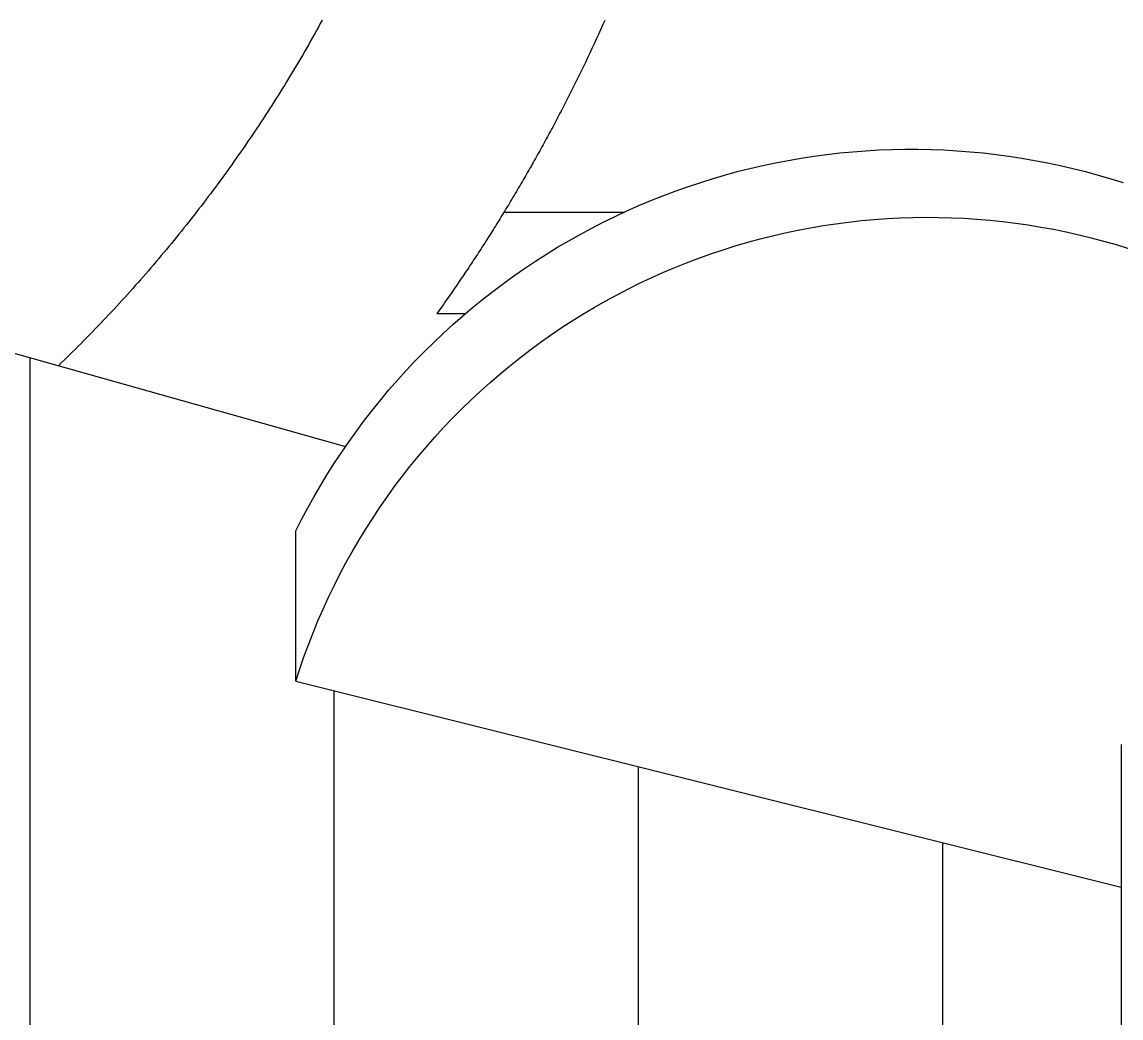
# Model space of a CAD drawing. Header units: millimetres. Extents: x 340 to 1003762, y 22 to 362022.
# Drawn here: x 421.3885 to 421.5021, y 89.8412 to 89.9442 of the extents above; entities that cross this region are included whole.
import ezdxf
from ezdxf.xclip import XClip

# ---------------------------------------------------------------- set-up
doc = ezdxf.new("R2010")
doc.units = ezdxf.units.MM
doc.header["$XCLIPFRAME"] = 0
for name, color, linetype in [('LSBB_P_002 - PLANTA 1° NIVEL SALA DE VENTAS$0$A-Equipamiento acero inox', 8, 'Continuous'), ('LSBB_P_002 - PLANTA 1° NIVEL SALA DE VENTAS$0$A-TRAS-EQPM', 8, 'Continuous'), ('XREF', 7, 'Continuous')]:
    doc.layers.add(name, color=color, linetype=linetype)

# ---------------------------------------------------------------- blocks, each defined once
blk = doc.blocks.new('LSBB_P_002 - PLANTA 1° NIVEL SALA DE VENTAS$0$laminadora')
at = {"layer": 'LSBB_P_002 - PLANTA 1° NIVEL SALA DE VENTAS$0$A-TRAS-EQPM'}
for p, q in [((-175661.607, 30462.827), (-175661.586, 30462.778)), ((-175658.688, 30462.83), (-175658.668, 30462.794)), ((-175661.586, 30462.778), (-175661.564, 30462.73)), ((-175661.564, 30462.73), (-175661.542, 30462.682)), ((-175643.37, 30462.806), (-175658.928, 30458.422)), ((-175658.668, 30462.794), (-175658.649, 30462.758)), ((-175658.649, 30462.758), (-175658.629, 30462.722)), ((-175658.629, 30462.722), (-175658.609, 30462.686)), ((-175661.542, 30462.682), (-175661.52, 30462.633)), ((-175661.52, 30462.633), (-175661.498, 30462.585)), ((-175661.498, 30462.585), (-175661.476, 30462.537)), ((-175658.609, 30462.686), (-175658.588, 30462.651)), ((-175658.588, 30462.651), (-175658.568, 30462.615)), ((-175658.568, 30462.615), (-175658.548, 30462.579)), ((-175661.476, 30462.537), (-175661.453, 30462.489)), ((-175661.453, 30462.489), (-175661.431, 30462.441)), ((-175658.548, 30462.579), (-175658.528, 30462.544)), ((-175658.528, 30462.544), (-175658.507, 30462.508)), ((-175658.507, 30462.508), (-175658.486, 30462.473)), ((-175658.486, 30462.473), (-175658.466, 30462.437)), ((-175661.431, 30462.441), (-175661.408, 30462.393)), ((-175661.408, 30462.393), (-175661.385, 30462.345)), ((-175658.466, 30462.437), (-175658.445, 30462.402)), ((-175658.445, 30462.402), (-175658.424, 30462.367)), ((-175658.424, 30462.367), (-175658.403, 30462.331)), ((-175661.385, 30462.345), (-175661.375, 30462.324)), ((-175661.375, 30462.324), (-175661.364, 30462.303)), ((-175661.364, 30462.303), (-175661.354, 30462.282)), ((-175661.354, 30462.282), (-175661.344, 30462.262)), ((-175661.344, 30462.262), (-175661.334, 30462.241)), ((-175658.403, 30462.331), (-175658.382, 30462.296)), ((-175658.382, 30462.296), (-175658.361, 30462.261)), ((-175658.361, 30462.261), (-175658.339, 30462.226)), ((-175661.334, 30462.241), (-175661.324, 30462.22)), ((-175661.324, 30462.22), (-175661.313, 30462.199)), ((-175661.313, 30462.199), (-175661.303, 30462.179)), ((-175661.303, 30462.179), (-175661.293, 30462.158)), ((-175661.293, 30462.158), (-175661.282, 30462.137)), ((-175661.282, 30462.137), (-175661.272, 30462.116)), ((-175658.339, 30462.226), (-175658.318, 30462.191)), ((-175658.318, 30462.191), (-175658.297, 30462.156)), ((-175658.297, 30462.156), (-175658.275, 30462.121)), ((-175661.272, 30462.116), (-175661.262, 30462.096)), ((-175661.262, 30462.096), (-175661.251, 30462.075)), ((-175661.251, 30462.075), (-175661.241, 30462.054)), ((-175661.241, 30462.054), (-175661.23, 30462.034)), ((-175661.23, 30462.034), (-175661.22, 30462.013)), ((-175658.275, 30462.121), (-175658.253, 30462.086)), ((-175658.253, 30462.086), (-175658.232, 30462.052)), ((-175658.232, 30462.052), (-175658.21, 30462.017)), ((-175658.21, 30462.017), (-175658.188, 30461.982)), ((-175661.22, 30462.013), (-175661.209, 30461.992)), ((-175661.209, 30461.992), (-175661.199, 30461.972)), ((-175661.199, 30461.972), (-175661.188, 30461.951)), ((-175661.188, 30461.951), (-175661.177, 30461.93)), ((-175661.177, 30461.93), (-175661.167, 30461.91)), ((-175661.167, 30461.91), (-175661.156, 30461.889)), ((-175658.188, 30461.982), (-175658.166, 30461.948)), ((-175658.166, 30461.948), (-175658.144, 30461.913)), ((-175658.144, 30461.913), (-175658.121, 30461.879)), ((-175661.156, 30461.889), (-175661.145, 30461.869)), ((-175661.145, 30461.869), (-175661.135, 30461.848)), ((-175661.135, 30461.848), (-175661.124, 30461.828)), ((-175661.124, 30461.828), (-175661.113, 30461.807)), ((-175661.113, 30461.807), (-175661.102, 30461.787)), ((-175658.121, 30461.879), (-175658.099, 30461.844)), ((-175658.099, 30461.844), (-175658.077, 30461.81)), ((-175658.077, 30461.81), (-175658.054, 30461.776)), ((-175661.102, 30461.787), (-175661.091, 30461.766)), ((-175661.091, 30461.766), (-175661.08, 30461.746)), ((-175661.08, 30461.746), (-175661.07, 30461.725)), ((-175661.07, 30461.725), (-175661.059, 30461.705)), ((-175661.059, 30461.705), (-175661.048, 30461.684)), ((-175661.048, 30461.684), (-175661.037, 30461.664)), ((-175658.054, 30461.776), (-175658.031, 30461.742)), ((-175658.031, 30461.742), (-175658.009, 30461.708)), ((-175658.009, 30461.708), (-175657.986, 30461.673)), ((-175657.986, 30461.673), (-175657.963, 30461.639)), ((-175661.037, 30461.664), (-175661.026, 30461.644)), ((-175661.026, 30461.644), (-175661.015, 30461.623)), ((-175661.015, 30461.623), (-175661.004, 30461.603)), ((-175661.004, 30461.603), (-175660.992, 30461.583)), ((-175660.992, 30461.583), (-175660.981, 30461.562)), ((-175660.981, 30461.562), (-175660.97, 30461.542)), ((-175657.963, 30461.639), (-175657.94, 30461.606)), ((-175657.94, 30461.606), (-175657.917, 30461.572)), ((-175657.917, 30461.572), (-175657.894, 30461.538)), ((-175665.518, 30461.457), (-175665.652, 30461.442)), ((-175665.383, 30461.47), (-175665.518, 30461.457)), ((-175665.249, 30461.48), (-175665.383, 30461.47)), ((-175665.114, 30461.488), (-175665.249, 30461.48)), ((-175664.98, 30461.493), (-175665.114, 30461.488)), ((-175664.845, 30461.496), (-175664.98, 30461.493)), ((-175664.71, 30461.496), (-175664.845, 30461.496)), ((-175664.575, 30461.493), (-175664.71, 30461.496)), ((-175664.441, 30461.488), (-175664.575, 30461.493)), ((-175664.306, 30461.48), (-175664.441, 30461.488)), ((-175664.172, 30461.47), (-175664.306, 30461.48)), ((-175664.037, 30461.457), (-175664.172, 30461.47)), ((-175663.904, 30461.442), (-175664.037, 30461.457)), ((-175660.97, 30461.542), (-175660.959, 30461.522)), ((-175660.959, 30461.522), (-175660.948, 30461.501)), ((-175660.948, 30461.501), (-175660.937, 30461.481)), ((-175660.937, 30461.481), (-175660.925, 30461.461)), ((-175660.925, 30461.461), (-175660.914, 30461.441)), ((-175657.894, 30461.538), (-175657.87, 30461.504)), ((-175657.87, 30461.504), (-175657.847, 30461.47)), ((-175657.847, 30461.47), (-175657.823, 30461.437)), ((-175666.184, 30461.356), (-175666.315, 30461.328)), ((-175666.051, 30461.381), (-175666.184, 30461.356)), ((-175665.918, 30461.404), (-175666.051, 30461.381)), ((-175665.785, 30461.424), (-175665.918, 30461.404)), ((-175665.652, 30461.442), (-175665.785, 30461.424)), ((-175663.77, 30461.424), (-175663.904, 30461.442)), ((-175663.637, 30461.404), (-175663.77, 30461.424)), ((-175663.504, 30461.381), (-175663.637, 30461.404)), ((-175663.371, 30461.355), (-175663.504, 30461.381)), ((-175663.24, 30461.327), (-175663.371, 30461.355)), ((-175660.914, 30461.441), (-175660.903, 30461.42)), ((-175660.903, 30461.42), (-175660.891, 30461.4)), ((-175660.891, 30461.4), (-175660.88, 30461.38)), ((-175660.88, 30461.38), (-175660.869, 30461.36)), ((-175660.869, 30461.36), (-175660.857, 30461.34)), ((-175660.857, 30461.34), (-175660.846, 30461.319)), ((-175657.823, 30461.437), (-175657.8, 30461.403)), ((-175657.8, 30461.403), (-175657.776, 30461.37)), ((-175657.776, 30461.37), (-175657.753, 30461.336)), ((-175657.753, 30461.336), (-175657.729, 30461.303)), ((-175666.708, 30461.229), (-175666.837, 30461.191)), ((-175666.578, 30461.264), (-175666.708, 30461.229)), ((-175666.447, 30461.297), (-175666.578, 30461.264)), ((-175666.315, 30461.328), (-175666.447, 30461.297)), ((-175663.108, 30461.297), (-175663.24, 30461.327)), ((-175662.978, 30461.264), (-175663.108, 30461.297)), ((-175662.847, 30461.228), (-175662.978, 30461.264)), ((-175662.718, 30461.191), (-175662.847, 30461.228)), ((-175660.846, 30461.319), (-175660.834, 30461.299)), ((-175660.834, 30461.299), (-175660.823, 30461.279)), ((-175660.823, 30461.279), (-175660.811, 30461.259)), ((-175660.811, 30461.259), (-175660.8, 30461.239)), ((-175660.8, 30461.239), (-175660.788, 30461.219)), ((-175660.788, 30461.219), (-175660.777, 30461.199)), ((-175657.729, 30461.303), (-175657.705, 30461.27)), ((-175657.705, 30461.27), (-175657.681, 30461.236)), ((-175657.681, 30461.236), (-175657.657, 30461.203)), ((-175666.837, 30461.191), (-175666.966, 30461.151)), ((-175662.589, 30461.15), (-175662.718, 30461.191)), ((-175662.462, 30461.107), (-175662.589, 30461.15)), ((-175662.335, 30461.062), (-175662.462, 30461.107)), ((-175660.777, 30461.199), (-175660.765, 30461.179)), ((-175660.765, 30461.179), (-175660.753, 30461.159)), ((-175660.753, 30461.159), (-175660.742, 30461.139)), ((-175660.742, 30461.139), (-175660.73, 30461.119)), ((-175660.73, 30461.119), (-175660.718, 30461.099)), ((-175657.657, 30461.203), (-175657.632, 30461.17)), ((-175657.632, 30461.17), (-175657.608, 30461.137)), ((-175657.608, 30461.137), (-175657.584, 30461.104)), ((-175662.208, 30461.015), (-175662.335, 30461.062)), ((-175662.083, 30460.965), (-175662.208, 30461.015)), ((-175660.718, 30461.099), (-175660.707, 30461.079)), ((-175660.707, 30461.079), (-175660.695, 30461.059)), ((-175660.695, 30461.059), (-175660.683, 30461.039)), ((-175660.683, 30461.039), (-175660.671, 30461.019)), ((-175660.671, 30461.019), (-175660.659, 30460.999)), ((-175660.659, 30460.999), (-175660.647, 30460.979)), ((-175657.584, 30461.104), (-175657.559, 30461.071)), ((-175657.559, 30461.071), (-175657.535, 30461.038)), ((-175657.535, 30461.038), (-175657.51, 30461.006)), ((-175657.51, 30461.006), (-175657.485, 30460.973)), ((-175661.959, 30460.913), (-175662.083, 30460.965)), ((-175661.836, 30460.858), (-175661.959, 30460.913)), ((-175660.647, 30460.979), (-175660.635, 30460.959)), ((-175660.635, 30460.959), (-175660.623, 30460.939)), ((-175660.623, 30460.939), (-175660.612, 30460.919)), ((-175660.612, 30460.919), (-175660.6, 30460.9)), ((-175660.6, 30460.9), (-175660.587, 30460.88)), ((-175660.587, 30460.88), (-175660.575, 30460.86)), ((-175657.485, 30460.973), (-175657.46, 30460.94)), ((-175657.46, 30460.94), (-175657.435, 30460.908)), ((-175657.435, 30460.908), (-175657.41, 30460.875)), ((-175665.455, 30460.773), (-175665.588, 30460.762)), ((-175665.323, 30460.782), (-175665.455, 30460.773)), ((-175665.19, 30460.788), (-175665.323, 30460.782)), ((-175665.057, 30460.791), (-175665.19, 30460.788)), ((-175664.924, 30460.792), (-175665.057, 30460.791)), ((-175664.791, 30460.791), (-175664.924, 30460.792)), ((-175664.658, 30460.786), (-175664.791, 30460.791)), ((-175664.525, 30460.779), (-175664.658, 30460.786)), ((-175664.392, 30460.77), (-175664.525, 30460.779)), ((-175664.26, 30460.758), (-175664.392, 30460.77)), ((-175661.714, 30460.801), (-175661.836, 30460.858)), ((-175660.567, 30460.847), (-175661.811, 30460.847)), ((-175661.593, 30460.742), (-175661.714, 30460.801)), ((-175660.575, 30460.86), (-175660.563, 30460.84)), ((-175660.563, 30460.84), (-175660.551, 30460.821)), ((-175660.551, 30460.821), (-175660.539, 30460.801)), ((-175660.539, 30460.801), (-175660.527, 30460.781)), ((-175660.527, 30460.781), (-175660.515, 30460.761)), ((-175657.41, 30460.875), (-175657.385, 30460.843)), ((-175657.385, 30460.843), (-175657.36, 30460.81)), ((-175657.36, 30460.81), (-175657.335, 30460.778)), ((-175657.335, 30460.778), (-175657.309, 30460.746)), ((-175666.246, 30460.668), (-175666.377, 30460.641)), ((-175666.115, 30460.692), (-175666.246, 30460.668)), ((-175665.984, 30460.713), (-175666.115, 30460.692)), ((-175665.852, 30460.732), (-175665.984, 30460.713)), ((-175665.72, 30460.748), (-175665.852, 30460.732)), ((-175665.588, 30460.762), (-175665.72, 30460.748)), ((-175664.127, 30460.743), (-175664.26, 30460.758)), ((-175663.995, 30460.726), (-175664.127, 30460.743)), ((-175663.864, 30460.706), (-175663.995, 30460.726)), ((-175663.733, 30460.684), (-175663.864, 30460.706)), ((-175663.602, 30460.659), (-175663.733, 30460.684)), ((-175663.472, 30460.632), (-175663.602, 30460.659)), ((-175661.473, 30460.68), (-175661.593, 30460.742)), ((-175661.354, 30460.616), (-175661.473, 30460.68)), ((-175660.515, 30460.761), (-175660.503, 30460.742)), ((-175660.503, 30460.742), (-175660.49, 30460.722)), ((-175660.49, 30460.722), (-175660.478, 30460.702)), ((-175660.478, 30460.702), (-175660.466, 30460.683)), ((-175660.466, 30460.683), (-175660.454, 30460.663)), ((-175660.454, 30460.663), (-175660.441, 30460.643)), ((-175657.309, 30460.746), (-175657.284, 30460.714)), ((-175657.284, 30460.714), (-175657.258, 30460.682)), ((-175657.258, 30460.682), (-175657.233, 30460.65)), ((-175666.764, 30460.547), (-175666.892, 30460.51)), ((-175666.636, 30460.581), (-175666.764, 30460.547)), ((-175666.507, 30460.612), (-175666.636, 30460.581)), ((-175666.377, 30460.641), (-175666.507, 30460.612)), ((-175663.342, 30460.602), (-175663.472, 30460.632)), ((-175663.213, 30460.569), (-175663.342, 30460.602)), ((-175663.085, 30460.534), (-175663.213, 30460.569)), ((-175661.236, 30460.55), (-175661.354, 30460.616)), ((-175661.12, 30460.482), (-175661.236, 30460.55)), ((-175660.441, 30460.643), (-175660.429, 30460.624)), ((-175660.429, 30460.624), (-175660.416, 30460.604)), ((-175660.416, 30460.604), (-175660.404, 30460.585)), ((-175660.404, 30460.585), (-175660.392, 30460.565)), ((-175660.392, 30460.565), (-175660.379, 30460.546)), ((-175660.379, 30460.546), (-175660.367, 30460.526)), ((-175657.233, 30460.65), (-175657.207, 30460.618)), ((-175657.207, 30460.618), (-175657.181, 30460.586)), ((-175657.181, 30460.586), (-175657.155, 30460.554)), ((-175657.155, 30460.554), (-175657.129, 30460.522)), ((-175666.892, 30460.51), (-175667.02, 30460.471)), ((-175662.957, 30460.497), (-175663.085, 30460.534)), ((-175662.83, 30460.457), (-175662.957, 30460.497)), ((-175662.704, 30460.415), (-175662.83, 30460.457)), ((-175661.005, 30460.411), (-175661.12, 30460.482)), ((-175660.367, 30460.526), (-175660.354, 30460.506)), ((-175660.354, 30460.506), (-175660.342, 30460.487)), ((-175660.342, 30460.487), (-175660.329, 30460.468)), ((-175660.329, 30460.468), (-175660.316, 30460.448)), ((-175660.316, 30460.448), (-175660.304, 30460.429)), ((-175660.304, 30460.429), (-175660.291, 30460.409)), ((-175657.129, 30460.522), (-175657.103, 30460.491)), ((-175657.103, 30460.491), (-175657.077, 30460.459)), ((-175657.077, 30460.459), (-175657.051, 30460.428)), ((-175657.051, 30460.428), (-175657.025, 30460.396)), ((-175662.579, 30460.37), (-175662.704, 30460.415)), ((-175662.454, 30460.323), (-175662.579, 30460.37)), ((-175662.331, 30460.273), (-175662.454, 30460.323)), ((-175660.892, 30460.339), (-175661.005, 30460.411)), ((-175660.78, 30460.264), (-175660.892, 30460.339)), ((-175660.291, 30460.409), (-175660.278, 30460.39)), ((-175660.278, 30460.39), (-175660.266, 30460.37)), ((-175660.266, 30460.37), (-175660.253, 30460.351)), ((-175660.253, 30460.351), (-175660.24, 30460.332)), ((-175660.24, 30460.332), (-175660.228, 30460.312)), ((-175660.228, 30460.312), (-175660.215, 30460.293)), ((-175657.025, 30460.396), (-175656.998, 30460.365)), ((-175656.998, 30460.365), (-175656.972, 30460.334)), ((-175656.972, 30460.334), (-175656.945, 30460.302)), ((-175662.208, 30460.221), (-175662.331, 30460.273)), ((-175662.087, 30460.167), (-175662.208, 30460.221)), ((-175660.669, 30460.187), (-175660.78, 30460.264)), ((-175660.215, 30460.293), (-175660.202, 30460.274)), ((-175660.202, 30460.274), (-175660.189, 30460.254)), ((-175660.189, 30460.254), (-175660.176, 30460.235)), ((-175660.176, 30460.235), (-175660.163, 30460.216)), ((-175660.163, 30460.216), (-175660.15, 30460.197)), ((-175660.15, 30460.197), (-175660.137, 30460.177)), ((-175656.945, 30460.302), (-175656.918, 30460.271)), ((-175656.918, 30460.271), (-175656.891, 30460.24)), ((-175656.891, 30460.24), (-175656.865, 30460.209)), ((-175656.865, 30460.209), (-175656.838, 30460.178)), ((-175661.967, 30460.11), (-175662.087, 30460.167)), ((-175661.847, 30460.051), (-175661.967, 30460.11)), ((-175660.56, 30460.108), (-175660.669, 30460.187)), ((-175660.452, 30460.027), (-175660.56, 30460.108)), ((-175660.137, 30460.177), (-175660.124, 30460.158)), ((-175660.124, 30460.158), (-175660.111, 30460.139)), ((-175660.111, 30460.139), (-175660.098, 30460.12)), ((-175660.098, 30460.12), (-175660.085, 30460.101)), ((-175660.085, 30460.101), (-175660.072, 30460.082)), ((-175656.838, 30460.178), (-175656.811, 30460.147)), ((-175656.811, 30460.147), (-175656.784, 30460.117)), ((-175656.784, 30460.117), (-175656.756, 30460.086)), ((-175656.756, 30460.086), (-175656.729, 30460.055)), ((-175661.729, 30459.989), (-175661.847, 30460.051)), ((-175661.613, 30459.926), (-175661.729, 30459.989)), ((-175660.346, 30459.944), (-175660.452, 30460.027)), ((-175660.072, 30460.082), (-175660.059, 30460.063)), ((-175660.059, 30460.063), (-175660.046, 30460.043)), ((-175660.046, 30460.043), (-175660.033, 30460.024)), ((-175660.033, 30460.024), (-175660.02, 30460.005)), ((-175660.02, 30460.005), (-175660.006, 30459.986)), ((-175660.006, 30459.986), (-175659.993, 30459.967)), ((-175656.729, 30460.055), (-175656.702, 30460.025)), ((-175656.702, 30460.025), (-175656.674, 30459.994)), ((-175656.674, 30459.994), (-175656.647, 30459.964)), ((-175661.497, 30459.86), (-175661.613, 30459.926)), ((-175661.383, 30459.792), (-175661.497, 30459.86)), ((-175660.241, 30459.859), (-175660.346, 30459.944)), ((-175660.138, 30459.772), (-175660.241, 30459.859)), ((-175659.993, 30459.967), (-175659.98, 30459.948)), ((-175659.98, 30459.948), (-175659.967, 30459.929)), ((-175659.967, 30459.929), (-175659.953, 30459.91)), ((-175659.953, 30459.91), (-175659.94, 30459.891)), ((-175659.94, 30459.891), (-175659.927, 30459.872)), ((-175659.927, 30459.872), (-175659.913, 30459.853)), ((-175656.647, 30459.964), (-175656.619, 30459.934)), ((-175656.619, 30459.934), (-175656.591, 30459.903)), ((-175656.591, 30459.903), (-175656.564, 30459.873)), ((-175656.564, 30459.873), (-175656.536, 30459.843)), ((-175661.27, 30459.721), (-175661.383, 30459.792)), ((-175659.873, 30459.797), (-175660.168, 30459.797)), ((-175660.037, 30459.683), (-175660.138, 30459.772)), ((-175659.913, 30459.853), (-175659.9, 30459.835)), ((-175659.9, 30459.835), (-175659.886, 30459.816)), ((-175659.886, 30459.816), (-175659.873, 30459.797)), ((-175656.536, 30459.843), (-175656.508, 30459.813)), ((-175656.508, 30459.813), (-175656.48, 30459.783)), ((-175656.48, 30459.783), (-175656.452, 30459.753)), ((-175656.452, 30459.753), (-175656.423, 30459.724)), ((-175661.158, 30459.649), (-175661.27, 30459.721)), ((-175661.048, 30459.574), (-175661.158, 30459.649)), ((-175659.938, 30459.592), (-175660.037, 30459.683)), ((-175656.423, 30459.724), (-175656.395, 30459.694)), ((-175656.395, 30459.694), (-175656.367, 30459.664)), ((-175656.367, 30459.664), (-175656.338, 30459.635)), ((-175656.338, 30459.635), (-175656.31, 30459.605)), ((-175660.939, 30459.497), (-175661.048, 30459.574)), ((-175659.84, 30459.499), (-175659.938, 30459.592)), ((-175656.31, 30459.605), (-175656.281, 30459.576)), ((-175656.281, 30459.576), (-175656.252, 30459.547)), ((-175656.252, 30459.547), (-175656.224, 30459.518)), ((-175656.224, 30459.518), (-175656.195, 30459.488)), ((-175660.832, 30459.418), (-175660.939, 30459.497)), ((-175660.727, 30459.337), (-175660.832, 30459.418)), ((-175659.744, 30459.404), (-175659.84, 30459.499)), ((-175659.65, 30459.308), (-175659.744, 30459.404)), ((-175656.195, 30459.488), (-175656.166, 30459.459)), ((-175656.166, 30459.459), (-175656.137, 30459.43)), ((-175656.137, 30459.43), (-175656.108, 30459.401)), ((-175656.108, 30459.401), (-175656.079, 30459.373)), ((-175660.623, 30459.254), (-175660.727, 30459.337)), ((-175659.557, 30459.21), (-175659.65, 30459.308)), ((-175656.079, 30459.373), (-175656.049, 30459.344)), ((-175656.049, 30459.344), (-175656.02, 30459.315)), ((-175656.02, 30459.315), (-175655.991, 30459.287)), ((-175655.668, 30424.441), (-175655.668, 30459.341)), ((-175660.52, 30459.169), (-175660.623, 30459.254)), ((-175659.467, 30459.11), (-175659.557, 30459.21)), ((-175655.991, 30459.287), (-175655.961, 30459.258)), ((-175660.42, 30459.082), (-175660.52, 30459.169)), ((-175660.321, 30458.993), (-175660.42, 30459.082)), ((-175659.378, 30459.008), (-175659.467, 30459.11)), ((-175660.224, 30458.903), (-175660.321, 30458.993)), ((-175659.292, 30458.905), (-175659.378, 30459.008)), ((-175660.128, 30458.81), (-175660.224, 30458.903)), ((-175659.207, 30458.8), (-175659.292, 30458.905)), ((-175660.034, 30458.715), (-175660.128, 30458.81)), ((-175659.124, 30458.694), (-175659.207, 30458.8)), ((-175659.943, 30458.619), (-175660.034, 30458.715)), ((-175659.853, 30458.521), (-175659.943, 30458.619)), ((-175659.044, 30458.586), (-175659.124, 30458.694)), ((-175659.765, 30458.421), (-175659.853, 30458.521)), ((-175658.965, 30458.476), (-175659.044, 30458.586)), ((-175659.679, 30458.32), (-175659.765, 30458.421)), ((-175658.889, 30458.365), (-175658.965, 30458.476)), ((-175659.595, 30458.216), (-175659.679, 30458.32)), ((-175658.814, 30458.253), (-175658.889, 30458.365)), ((-175659.513, 30458.112), (-175659.595, 30458.216)), ((-175658.742, 30458.139), (-175658.814, 30458.253)), ((-175659.433, 30458.005), (-175659.513, 30458.112)), ((-175658.672, 30458.024), (-175658.742, 30458.139)), ((-175659.355, 30457.897), (-175659.433, 30458.005)), ((-175658.604, 30457.907), (-175658.672, 30458.024)), ((-175659.279, 30457.788), (-175659.355, 30457.897)), ((-175658.539, 30457.789), (-175658.604, 30457.907)), ((-175659.206, 30457.677), (-175659.279, 30457.788)), ((-175658.475, 30457.67), (-175658.539, 30457.789)), ((-175659.134, 30457.565), (-175659.206, 30457.677)), ((-175658.414, 30457.55), (-175658.475, 30457.67)), ((-175659.065, 30457.451), (-175659.134, 30457.565)), ((-175658.414, 30455.997), (-175658.414, 30457.55)), ((-175658.998, 30457.336), (-175659.065, 30457.451)), ((-175658.933, 30457.22), (-175658.998, 30457.336)), ((-175658.871, 30457.103), (-175658.933, 30457.22)), ((-175658.811, 30456.984), (-175658.871, 30457.103)), ((-175658.753, 30456.864), (-175658.811, 30456.984)), ((-175658.697, 30456.743), (-175658.753, 30456.864)), ((-175658.644, 30456.621), (-175658.697, 30456.743)), ((-175658.593, 30456.498), (-175658.644, 30456.621)), ((-175658.545, 30456.374), (-175658.593, 30456.498)), ((-175658.499, 30456.25), (-175658.545, 30456.374)), ((-175658.455, 30456.124), (-175658.499, 30456.25)), ((-175658.414, 30455.997), (-175658.455, 30456.124)), ((-175658.414, 30455.997), (-175666.944, 30453.867)), ((-175658.812, 30423.555), (-175658.812, 30455.898)), ((-175666.944, 30455.344), (-175666.944, 30444.321)), ((-175661.957, 30422.669), (-175661.957, 30455.113)), ((-175665.101, 30421.782), (-175665.101, 30454.327))]:
    blk.add_line(p, q, dxfattribs=at)
blk = doc.blocks.new('LSBB_P_002 - PLANTA 1° NIVEL SALA DE VENTAS', base_point=(223.56961, 14.22023))
at = {"layer": 'LSBB_P_002 - PLANTA 1° NIVEL SALA DE VENTAS$0$A-Equipamiento acero inox', "xscale": -0.010000000000578, "yscale": 0.010000000000578, "zscale": 0.010000000000578}
blk.add_blockref('LSBB_P_002 - PLANTA 1° NIVEL SALA DE VENTAS$0$laminadora', (-919.87874, 0.1361), dxfattribs=at)

msp = doc.modelspace()

# ---------------------------------------------------------------- block references
at = {"layer": 'XREF'}
ref = msp.add_blockref('LSBB_P_002 - PLANTA 1° NIVEL SALA DE VENTAS', (-191.71902, -200.59983), dxfattribs=at)
XClip(ref).set_block_clipping_path([(755.454857474, 236.6800249606), (887.3150098981, 333.6713636781)])

doc.saveas('drawing.dxf')
